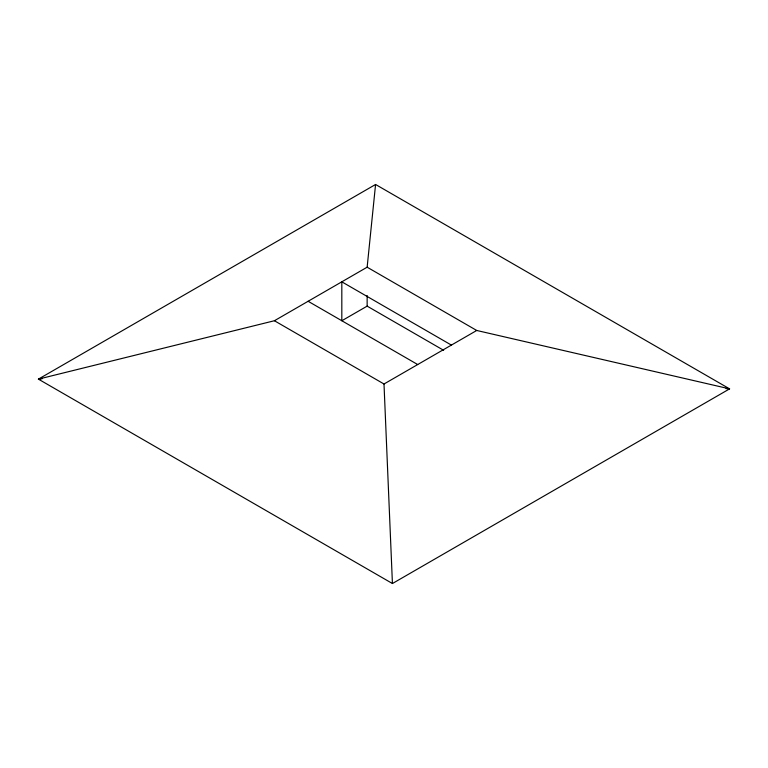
<?xml version="1.0" encoding="UTF-8"?>
<svg xmlns="http://www.w3.org/2000/svg" width="768" height="768" viewBox="0 0 768 768"><rect width="100%" height="100%" fill="white"/><g stroke="black" fill="none" stroke-linecap="round" stroke-linejoin="round"><path stroke-width="1.15" d="M41.981 378.835L38.4 379.133L274.416 320.736L367.142 267.197L375.571 184.474L729.6 388.867L392.429 583.526L38.4 379.133L375.571 184.474M443.645 350.304L367.142 306.134L341.818 320.755L341.818 281.827L451.392 345.091M274.416 320.736L384 384L476.726 330.47L729.6 388.867L726.019 388.589M367.142 267.197L476.726 330.47M308.112 301.277L417.696 364.541M384 384L392.429 583.526M367.142 295.517L367.142 306.134"/></g></svg>
